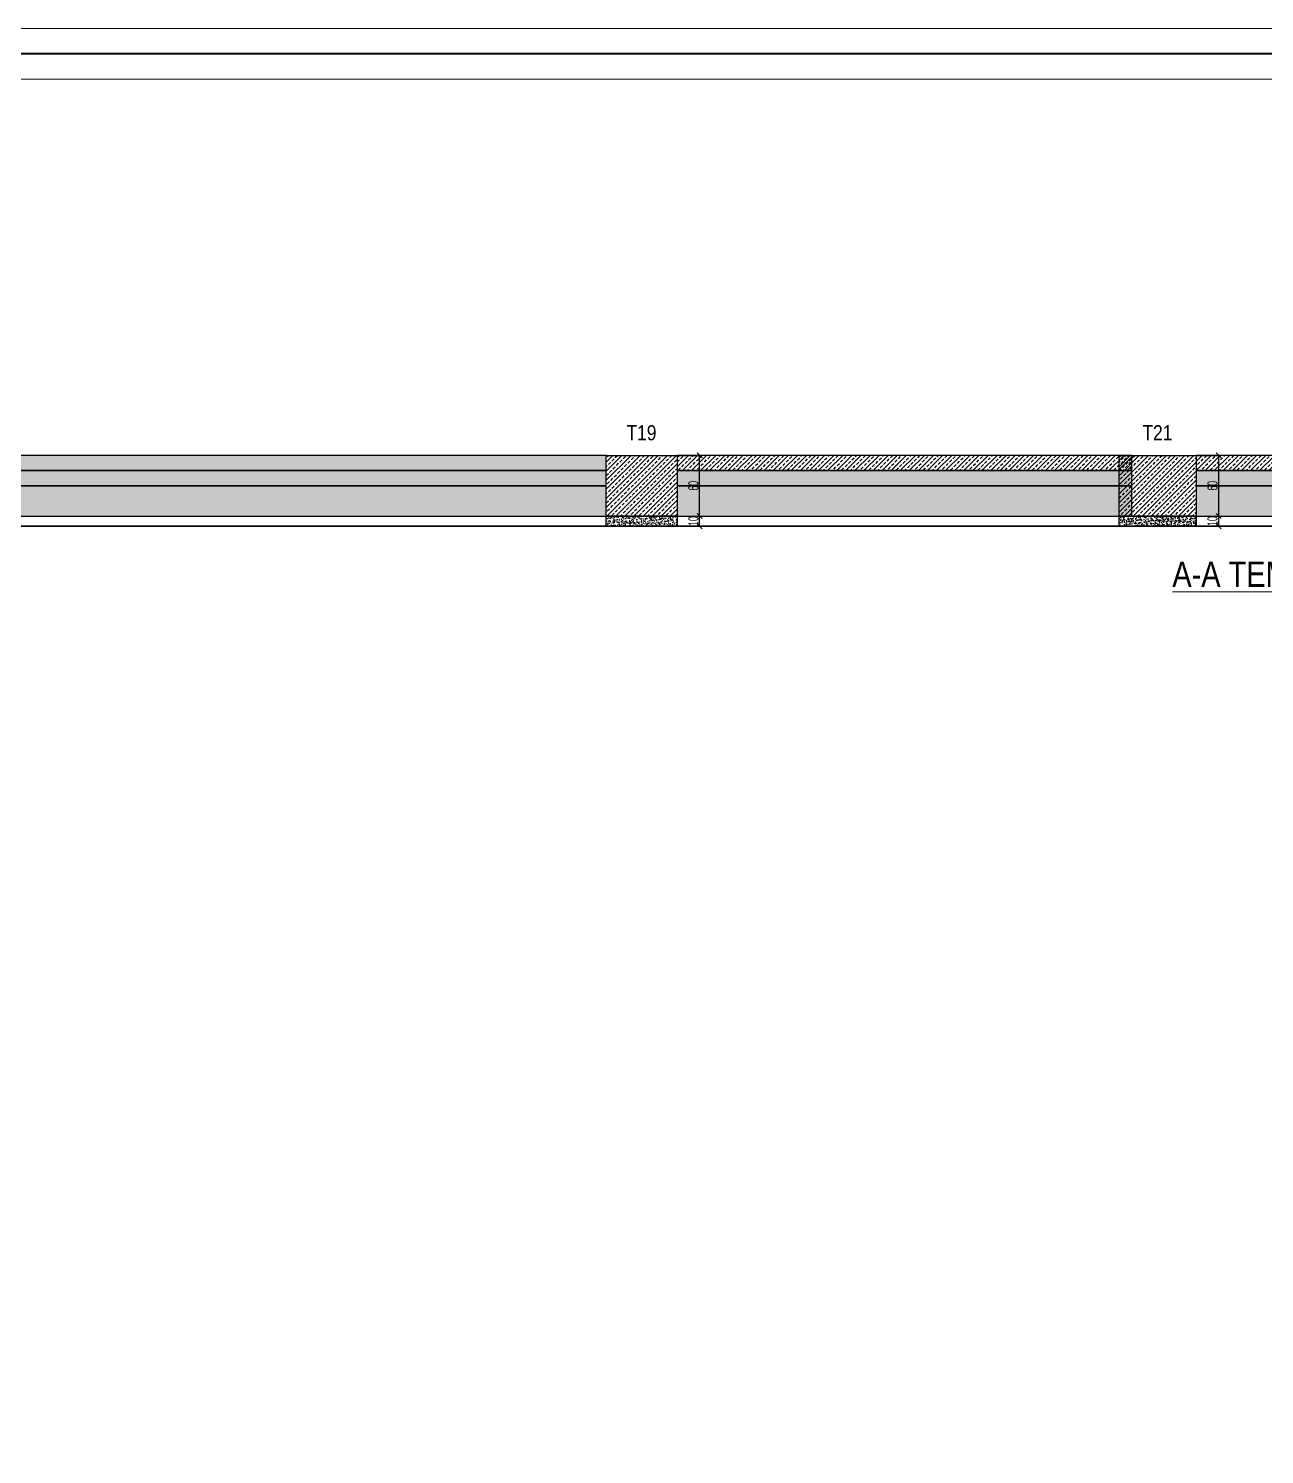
# Model space of a CAD drawing. Header units: millimetres. Extents: x -267 to 94375, y 6431 to 10838.
# Drawn here: x 3430 to 4653, y 9321 to 10732 of the extents above; entities that cross this region are included whole.
import ezdxf

# ---------------------------------------------------------------- set-up
doc = ezdxf.new("R2010")
doc.units = ezdxf.units.MM
doc.header["$LTSCALE"] = 0.0001
for name, color, linetype, lineweight in [('AKS OLCU (BEYKENT)', 200, 'Continuous', 20), ('KESIT ISMI (BEYKENT)', 6, 'Continuous', 20), ('OLCU (BEYKENT)', 14, 'Continuous', 20), ('SHEETSUMMARY-50', 152, 'Continuous', 20), ('SheetView', 40, 'Continuous', 20), ('SheetViewOut', 231, 'Continuous', 20), ('TARAMA (BEYKENT)', 252, 'Continuous', 25), ('TEMEL (BEYKENT)', 2, 'Continuous', 35), ('TEMEL ISMI (BEYKENT)', 40, 'Continuous', 20), ('ZEMIN (BEYKENT)', 44, 'Continuous', 35)]:
    doc.layers.add(name, color=color, linetype=linetype, lineweight=lineweight)
doc.styles.add('DSMOLC-50', font='bahnschrift light condensed', dxfattribs={"width": 0.75, "height": 10})
doc.styles.add('YAZI (BEYKENT)', font='')
doc.styles.get('YAZI (BEYKENT)').set_extended_font_data('Bahnschrift Light Condensed')
doc.dimstyles.new('DSMOLC-50', dxfattribs={"dimtxt": 10, "dimasz": 5, "dimexe": 2, "dimexo": 2, "dimgap": 1, "dimtad": 1, "dimdec": 1, "dimrnd": 0.5, "dimzin": 12, "dimdsep": 46, "dimtxsty": 'DSMOLC-50', "dimblk": 'OBLIQUE', "dimblk1": 'OBLIQUE', "dimblk2": 'OBLIQUE', "dimcen": 0, "dimclrt": 7, "dimadec": 0, "dimazin": 0, "dimtfac": 1, "dimtdec": 4, "dimtix": 1, "dimtmove": 2, "dimatfit": 3, "dimfxl": 1, "dimtzin": 0, "dimarcsym": 0})
pattern_1 = [(45, (404.937, 6284.047), (-4.490128, 4.490128), []), (45, (409.427, 6284.047), (-4.490128, 4.490128), [3.175, -1.5875])]
pattern_2 = [(50, (404.937, 6284.047), (5.46554, -0.4781726), [0.5715, -6.2865]), (355, (404.937, 6284.047), (-1.0573026, 5.7317054), [0.4572, -5.0292175]), (100.45144, (405.3926, 6284.007), (4.4082374, 5.2535326), [0.4857, -5.3427073]), (46.1842, (404.937, 6285.571), (8.132371, -1.26127), [0.85725, -9.42975]), (96.63556, (405.615, 6285.466), (7.122124, 7.422784), [0.728551, -8.014068]), (351.18415, (404.937, 6285.571), (7.122124, 7.422784), [0.685799, -7.543792]), (21, (405.699, 6285.19), (4.5484317, -3.067956), [0.5715, -6.2865]), (326, (405.699, 6285.19), (1.854061, 5.525639), [0.4572, -5.0292]), (71.45144, (406.078, 6284.934), (6.4024926, 2.457683), [0.4857, -5.342698]), (37.5, (404.9371, 6284.0469), (0.0926581, 2.53665117), [0, -4.96824, 0, -5.1054, 0, -5.04825]), (7.5, (404.937, 6284.047), (2.0045899, 3.0054172), [0, -2.91084, 0, -4.85394, 0, -1.92405]), (327.5, (403.2379, 6284.0469), (4.06771786, -0.1718623), [0, -1.905, 0, -5.9436, 0, -7.8867]), (317.5, (402.476, 6284.047), (4.4438754, 0.7627947), [0, -2.4765, 0, -3.94716, 0, -5.6007])]

# ---------------------------------------------------------------- blocks, each defined once
blk = doc.blocks.new('*U43')
at = {"layer": 'TARAMA (BEYKENT)', "lineweight": -3}
h = blk.add_hatch(dxfattribs=at)
h.set_pattern_fill('ANSI33', color=256, style=0)
h.set_pattern_definition([(45, (-1246.6137, -3799.726), (-4.490128, 4.490128), []), (45, (-1242.1235, -3799.726), (-4.490128, 4.490128), [3.175, -1.5875])])
h.paths.add_polyline_path([(0, 0), (0, -15), (626.5, -15), (626.5, 0)])
h = blk.add_hatch(dxfattribs=at)
h.set_pattern_fill('AR-CONC', color=256, scale=0.05, style=0)
h.set_pattern_definition([(50, (-1246.614, -3789.726), (9.109233, -0.796954), [0.9525, -10.4775]), (355, (-1246.614, -3789.726), (-1.762171, 9.552842), [0.762, -8.38203]), (100.45144, (-1245.855, -3789.793), (7.347062, 8.755888), [0.8095, -8.904512]), (46.1842, (-1246.614, -3787.186), (13.553952, -2.102116), [1.42875, -15.71625]), (96.63556, (-1245.484, -3787.361), (11.870207, 12.371306), [1.21425, -13.35678]), (351.18415, (-1246.614, -3787.186), (11.870207, 12.371306), [1.143, -12.572987]), (21, (-1245.344, -3787.821), (7.58072, -5.11326), [0.9525, -10.4775]), (326, (-1245.344, -3787.821), (3.090101, 9.209398), [0.762, -8.382]), (71.45144, (-1244.712, -3788.247), (10.670821, 4.096138), [0.8095, -8.904497]), (37.5, (-1246.6137, -3789.7262), (0.1544302, 4.227752), [0, -8.2804, 0, -8.509, 0, -8.41375]), (7.5, (-1246.6137, -3789.726), (3.340983, 5.0090287), [0, -4.8514, 0, -8.0899, 0, -3.20675]), (327.5, (-1249.4458, -3789.7262), (6.7795298, -0.2864372), [0, -3.175, 0, -9.906, 0, -13.1445]), (317.5, (-1250.716, -3789.726), (7.406459, 1.2713246), [0, -4.1275, 0, -6.5786, 0, -9.3345])])
h.paths.add_polyline_path([(0, -15), (0, -30), (626.5, -30), (626.5, -15)])
h = blk.add_hatch(dxfattribs=at)
h.set_pattern_fill('EARTH', color=256, angle=45, style=0)
h.set_pattern_definition([(45, (-1246.6137, -3799.726), (0, 8.980256), [6.35, -6.35]), (45, (-1248.2975, -3798.0424), (0, 8.980256), [6.35, -6.35]), (45, (-1249.981, -3796.3586), (0, 8.980256), [6.35, -6.35]), (135, (-1249.981, -3795.236), (-8.980256, 0), [6.35, -6.35]), (135, (-1248.2975, -3793.552), (-8.980256, 0), [6.35, -6.35]), (135, (-1246.6137, -3791.8685), (-8.980256, 0), [6.35, -6.35])])
h.paths.add_polyline_path([(0, -30), (0, -60), (626.5, -60), (626.5, -30)])
at = {"layer": 'TARAMA (BEYKENT)', "lineweight": -3, "transparency": 33554483, "flags": 128}
for points in [[(0, -15), (0, -30), (626.5, -30), (626.5, -15)], [(0, -30), (0, -60), (626.5, -60), (626.5, -30)]]:
    blk.add_lwpolyline(points, close=True, dxfattribs=at)
at = {"layer": 'TEMEL (BEYKENT)', "lineweight": -3, "flags": 128}
blk.add_lwpolyline([(0, 0), (0, -15), (626.5, -15), (626.5, 0)], close=True, dxfattribs=at)
blk = doc.blocks.new('*U4')
at = {"layer": 'TARAMA (BEYKENT)', "lineweight": -3}
h = blk.add_hatch(dxfattribs=at)
h.set_pattern_fill('ANSI33', color=256, style=0)
h.set_pattern_definition([(45, (-1423.0236, -3799.726), (-4.490128, 4.490128), []), (45, (-1418.5335, -3799.726), (-4.490128, 4.490128), [3.175, -1.5875])])
h.paths.add_polyline_path([(0, 0), (0, -15), (450.1, -15), (450.1, 0)])
h = blk.add_hatch(dxfattribs=at)
h.set_pattern_fill('AR-CONC', color=256, scale=0.05, style=0)
h.set_pattern_definition([(50, (-1423.0236, -3789.726), (9.109233, -0.796954), [0.9525, -10.4775]), (355, (-1423.024, -3789.726), (-1.762171, 9.552842), [0.762, -8.38203]), (100.45144, (-1422.2645, -3789.793), (7.347062, 8.755888), [0.8095, -8.904512]), (46.1842, (-1423.024, -3787.186), (13.553952, -2.102116), [1.42875, -15.71625]), (96.63556, (-1421.894, -3787.361), (11.870207, 12.371306), [1.21425, -13.35678]), (351.18415, (-1423.024, -3787.186), (11.870207, 12.371306), [1.143, -12.572987]), (21, (-1421.7536, -3787.821), (7.58072, -5.11326), [0.9525, -10.4775]), (326, (-1421.754, -3787.821), (3.090101, 9.209398), [0.762, -8.382]), (71.45144, (-1421.122, -3788.247), (10.670821, 4.096138), [0.8095, -8.904497]), (37.5, (-1423.0236, -3789.7262), (0.1544302, 4.227752), [0, -8.2804, 0, -8.509, 0, -8.41375]), (7.5, (-1423.0236, -3789.726), (3.340983, 5.0090287), [0, -4.8514, 0, -8.0899, 0, -3.20675]), (327.5, (-1425.8557, -3789.7262), (6.7795298, -0.2864372), [0, -3.175, 0, -9.906, 0, -13.1445]), (317.5, (-1427.1257, -3789.726), (7.406459, 1.2713246), [0, -4.1275, 0, -6.5786, 0, -9.3345])])
h.paths.add_polyline_path([(0, -15), (0, -30), (450.1, -30), (450.1, -15)])
h = blk.add_hatch(dxfattribs=at)
h.set_pattern_fill('EARTH', color=256, angle=45, style=0)
h.set_pattern_definition([(45, (-1423.0236, -3799.726), (0, 8.980256), [6.35, -6.35]), (45, (-1424.7074, -3798.0424), (0, 8.980256), [6.35, -6.35]), (45, (-1426.391, -3796.3586), (0, 8.980256), [6.35, -6.35]), (135, (-1426.391, -3795.236), (-8.980256, 0), [6.35, -6.35]), (135, (-1424.7074, -3793.552), (-8.980256, 0), [6.35, -6.35]), (135, (-1423.0236, -3791.8685), (-8.980256, 0), [6.35, -6.35])])
h.paths.add_polyline_path([(0, -30), (0, -60), (450.1, -60), (450.1, -30)])
at = {"layer": 'TARAMA (BEYKENT)', "lineweight": -3, "transparency": 33554483, "flags": 128}
for points in [[(0, -15), (0, -30), (450.1, -30), (450.1, -15)], [(0, -30), (0, -60), (450.1, -60), (450.1, -30)]]:
    blk.add_lwpolyline(points, close=True, dxfattribs=at)
at = {"layer": 'TEMEL (BEYKENT)', "lineweight": -3, "flags": 128}
blk.add_lwpolyline([(0, 0), (0, -15), (450.1, -15), (450.1, 0)], close=True, dxfattribs=at)
blk = doc.blocks.new('_Oblique')
at = {"color": 0, "linetype": 'ByBlock', "lineweight": -2}
blk.add_line((-0.5, -0.5), (0.5, 0.5), dxfattribs=at)
blk = doc.blocks.new('*D24')
at = {"layer": 'DEFPOINTS', "color": 0, "lineweight": -3, "transparency": 16777216}
for p in [(4071.7, 10249.4), (4094, 10249.4), (4071.7, 10239.4)]:
    blk.add_point(p, dxfattribs=at)
at = {"layer": 'OLCU (BEYKENT)', "color": 0, "lineweight": -2, "transparency": 16777216}
for p, q in [((4073.7, 10249.4), (4096, 10249.4)), ((4094, 10239.4), (4094, 10249.4)), ((4073.7, 10239.4), (4096, 10239.4))]:
    blk.add_line(p, q, dxfattribs=at)
at = {"layer": 'OLCU (BEYKENT)', "color": 0, "lineweight": -2, "transparency": 16777216, "xscale": 5, "yscale": 5, "zscale": 5}
for p, rotation in [((4094, 10249.4), 90), ((4094, 10239.4), 270)]:
    blk.add_blockref('_Oblique', p, dxfattribs=dict(at, rotation=rotation))
at = {"layer": 'OLCU (BEYKENT)', "color": 7, "lineweight": -3, "transparency": 16777216, "insert": (4087.9, 10244.4), "char_height": 10, "attachment_point": 5, "rotation": 90, "style": 'DSMOLC-50'}
blk.add_mtext('10', dxfattribs=at)
blk = doc.blocks.new('*D25')
at = {"layer": 'DEFPOINTS', "color": 0, "lineweight": -3, "transparency": 16777216}
for p in [(4071.7, 10309.4), (4094, 10309.4), (4071.7, 10249.4)]:
    blk.add_point(p, dxfattribs=at)
at = {"layer": 'OLCU (BEYKENT)', "color": 0, "lineweight": -2, "transparency": 16777216}
for p, q in [((4073.7, 10309.4), (4096, 10309.4)), ((4094, 10249.4), (4094, 10309.4)), ((4073.7, 10249.4), (4096, 10249.4))]:
    blk.add_line(p, q, dxfattribs=at)
at = {"layer": 'OLCU (BEYKENT)', "color": 0, "lineweight": -2, "transparency": 16777216, "xscale": 5, "yscale": 5, "zscale": 5}
for p, rotation in [((4094, 10309.4), 90), ((4094, 10249.4), 270)]:
    blk.add_blockref('_Oblique', p, dxfattribs=dict(at, rotation=rotation))
at = {"layer": 'OLCU (BEYKENT)', "color": 7, "lineweight": -3, "transparency": 16777216, "insert": (4087.9, 10279.4), "char_height": 10, "attachment_point": 5, "rotation": 90, "style": 'DSMOLC-50'}
blk.add_mtext('60', dxfattribs=at)
blk = doc.blocks.new('*U42')
at = {"layer": 'TARAMA (BEYKENT)', "lineweight": -3}
h = blk.add_hatch(dxfattribs=at)
h.set_pattern_fill('ANSI33', color=256, style=0)
h.set_pattern_definition([(45, (-1408.6805, -3799.726), (-4.490128, 4.490128), []), (45, (-1404.1904, -3799.726), (-4.490128, 4.490128), [3.175, -1.5875])])
h.paths.add_polyline_path([(0, 0), (0, -15), (464.4, -15), (464.4, 0)])
h = blk.add_hatch(dxfattribs=at)
h.set_pattern_fill('AR-CONC', color=256, scale=0.05, style=0)
h.set_pattern_definition([(50, (-1408.6805, -3789.726), (9.109233, -0.796954), [0.9525, -10.4775]), (355, (-1408.6805, -3789.726), (-1.762171, 9.552842), [0.762, -8.38203]), (100.45144, (-1407.921, -3789.793), (7.347062, 8.755888), [0.8095, -8.904512]), (46.1842, (-1408.68, -3787.186), (13.553952, -2.102116), [1.42875, -15.71625]), (96.63556, (-1407.551, -3787.361), (11.870207, 12.371306), [1.21425, -13.35678]), (351.18415, (-1408.68, -3787.186), (11.870207, 12.371306), [1.143, -12.572987]), (21, (-1407.4105, -3787.821), (7.58072, -5.11326), [0.9525, -10.4775]), (326, (-1407.4105, -3787.821), (3.090101, 9.209398), [0.762, -8.382]), (71.45144, (-1406.779, -3788.247), (10.670821, 4.096138), [0.8095, -8.904497]), (37.5, (-1408.6805, -3789.7262), (0.1544302, 4.227752), [0, -8.2804, 0, -8.509, 0, -8.41375]), (7.5, (-1408.6805, -3789.726), (3.340983, 5.0090287), [0, -4.8514, 0, -8.0899, 0, -3.20675]), (327.5, (-1411.5126, -3789.7262), (6.7795298, -0.2864372), [0, -3.175, 0, -9.906, 0, -13.1445]), (317.5, (-1412.7826, -3789.726), (7.406459, 1.2713246), [0, -4.1275, 0, -6.5786, 0, -9.3345])])
h.paths.add_polyline_path([(0, -15), (0, -30), (464.4, -30), (464.4, -15)])
h = blk.add_hatch(dxfattribs=at)
h.set_pattern_fill('EARTH', color=256, angle=45, style=0)
h.set_pattern_definition([(45, (-1408.6805, -3799.726), (0, 8.980256), [6.35, -6.35]), (45, (-1410.364, -3798.0424), (0, 8.980256), [6.35, -6.35]), (45, (-1412.048, -3796.3586), (0, 8.980256), [6.35, -6.35]), (135, (-1412.048, -3795.236), (-8.980256, 0), [6.35, -6.35]), (135, (-1410.364, -3793.552), (-8.980256, 0), [6.35, -6.35]), (135, (-1408.6805, -3791.8685), (-8.980256, 0), [6.35, -6.35])])
h.paths.add_polyline_path([(0, -30), (0, -60), (464.4, -60), (464.4, -30)])
at = {"layer": 'TARAMA (BEYKENT)', "lineweight": -3, "transparency": 33554483, "flags": 128}
for points in [[(0, -15), (0, -30), (464.4, -30), (464.4, -15)], [(0, -30), (0, -60), (464.4, -60), (464.4, -30)]]:
    blk.add_lwpolyline(points, close=True, dxfattribs=at)
at = {"layer": 'TEMEL (BEYKENT)', "lineweight": -3, "flags": 128}
blk.add_lwpolyline([(0, 0), (0, -15), (464.4, -15), (464.4, 0)], close=True, dxfattribs=at)
blk = doc.blocks.new('*D26')
at = {"layer": 'DEFPOINTS', "color": 0, "lineweight": -3, "transparency": 16777216}
for p in [(4585.3, 10249.4), (4607.6, 10249.4), (4585.3, 10239.4)]:
    blk.add_point(p, dxfattribs=at)
at = {"layer": 'OLCU (BEYKENT)', "color": 0, "lineweight": -2, "transparency": 16777216}
for p, q in [((4587.3, 10249.4), (4609.6, 10249.4)), ((4607.6, 10239.4), (4607.6, 10249.4)), ((4587.3, 10239.4), (4609.6, 10239.4))]:
    blk.add_line(p, q, dxfattribs=at)
at = {"layer": 'OLCU (BEYKENT)', "color": 0, "lineweight": -2, "transparency": 16777216, "xscale": 5, "yscale": 5, "zscale": 5}
for p, rotation in [((4607.6, 10249.4), 90), ((4607.6, 10239.4), 270)]:
    blk.add_blockref('_Oblique', p, dxfattribs=dict(at, rotation=rotation))
at = {"layer": 'OLCU (BEYKENT)', "color": 7, "lineweight": -3, "transparency": 16777216, "insert": (4601.5, 10244.4), "char_height": 10, "attachment_point": 5, "rotation": 90, "style": 'DSMOLC-50'}
blk.add_mtext('10', dxfattribs=at)
blk = doc.blocks.new('*D27')
at = {"layer": 'DEFPOINTS', "color": 0, "lineweight": -3, "transparency": 16777216}
for p in [(4585.3, 10309.4), (4607.6, 10309.4), (4585.3, 10249.4)]:
    blk.add_point(p, dxfattribs=at)
at = {"layer": 'OLCU (BEYKENT)', "color": 0, "lineweight": -2, "transparency": 16777216}
for p, q in [((4587.3, 10309.4), (4609.6, 10309.4)), ((4607.6, 10249.4), (4607.6, 10309.4)), ((4587.3, 10249.4), (4609.6, 10249.4))]:
    blk.add_line(p, q, dxfattribs=at)
at = {"layer": 'OLCU (BEYKENT)', "color": 0, "lineweight": -2, "transparency": 16777216, "xscale": 5, "yscale": 5, "zscale": 5}
for p, rotation in [((4607.6, 10309.4), 90), ((4607.6, 10249.4), 270)]:
    blk.add_blockref('_Oblique', p, dxfattribs=dict(at, rotation=rotation))
at = {"layer": 'OLCU (BEYKENT)', "color": 7, "lineweight": -3, "transparency": 16777216, "insert": (4601.5, 10279.4), "char_height": 10, "attachment_point": 5, "rotation": 90, "style": 'DSMOLC-50'}
blk.add_mtext('60', dxfattribs=at)
blk = doc.blocks.new('*D96')
at = {"layer": 'AKS OLCU (BEYKENT)', "color": 0, "lineweight": -2, "transparency": 16777216}
for p, q in [((4033, 8083.9), (5162.8, 9965.7)), ((5164.5, 9964.7), (5161.1, 9966.7)), ((4034.7, 8082.8), (4031.3, 8084.9))]:
    blk.add_line(p, q, dxfattribs=at)
at = {"layer": 'DEFPOINTS', "color": 0, "lineweight": -3, "transparency": 16777216}
for p in [(5162.8, 9965.7), (5166.2, 9963.6), (4036.4, 8081.8)]:
    blk.add_point(p, dxfattribs=at)
at = {"layer": 'AKS OLCU (BEYKENT)', "color": 0, "lineweight": -2, "transparency": 16777216, "xscale": 5, "yscale": 5, "zscale": 5}
for p, rotation in [((5162.8, 9965.7), 59.02005445011145), ((4033, 8083.9), 239.0200544501114)]:
    blk.add_blockref('_Oblique', p, dxfattribs=dict(at, rotation=rotation))
at = {"layer": 'AKS OLCU (BEYKENT)', "color": 7, "transparency": 16777216, "insert": (4592.7, 9027.9), "char_height": 10, "attachment_point": 5, "rotation": 59.0201, "style": 'DSMOLC-50'}
blk.add_mtext('2195', dxfattribs=at)

msp = doc.modelspace()

# ---------------------------------------------------------------- hatches: boundary and pattern name
at = {"layer": 'TARAMA (BEYKENT)', "lineweight": -3}
h = msp.add_hatch(dxfattribs=at)
h.set_pattern_fill('ANSI33', color=256, style=0)
h.set_pattern_definition(pattern_1)
h.paths.add_polyline_path([(4001.67, 10309.37), (4071.67, 10309.37), (4071.67, 10249.37), (4001.67, 10249.37)])
h = msp.add_hatch(dxfattribs=at)
h.set_pattern_fill('ANSI33', color=256, style=0)
h.set_pattern_definition(pattern_1)
h.paths.add_polyline_path([(4508.97, 10309.37), (4585.33, 10309.37), (4585.33, 10249.37), (4508.97, 10249.37)])
h = msp.add_hatch(dxfattribs=at)
h.set_pattern_fill('AR-CONC', color=256, scale=0.03, style=0)
h.set_pattern_definition(pattern_2)
h.paths.add_polyline_path([(4071.67, 10249.37), (4071.67, 10239.37), (4001.67, 10239.37), (4001.67, 10249.37)])
h = msp.add_hatch(dxfattribs=at)
h.set_pattern_fill('AR-CONC', color=256, scale=0.03, style=0)
h.set_pattern_definition(pattern_2)
h.paths.add_polyline_path([(4585.33, 10249.37), (4585.33, 10239.37), (4508.97, 10239.37), (4508.97, 10249.37)])

# ---------------------------------------------------------------- linework, layer by layer
at = {"layer": 'SHEETSUMMARY-50', "const_width": 2, "flags": 128}
msp.add_lwpolyline([(857.59, 6556.81), (8913.61, 6556.81), (8913.61, 10706.81), (857.59, 10706.81)], close=True, dxfattribs=at)
at = {"layer": 'SheetView'}
msp.add_lwpolyline([(882.59, 6581.81), (8288.61, 6581.81), (8288.61, 10681.81), (882.59, 10681.81)], close=True, dxfattribs=at)
at = {"layer": 'SheetViewOut'}
msp.add_lwpolyline([(832.59, 6531.81), (8938.61, 6531.81), (8938.61, 10731.81), (832.59, 10731.81)], close=True, dxfattribs=at)
at = {"layer": 'TEMEL (BEYKENT)', "lineweight": -3, "flags": 128}
for points in [[(4001.67, 10309.37), (4071.67, 10309.37), (4071.67, 10249.37), (4001.67, 10249.37)], [(4508.97, 10309.37), (4585.33, 10309.37), (4585.33, 10249.37), (4508.97, 10249.37)], [(4071.67, 10249.37), (4071.67, 10239.37), (4001.67, 10239.37), (4001.67, 10249.37)], [(4585.33, 10249.37), (4585.33, 10239.37), (4508.97, 10239.37), (4508.97, 10249.37)]]:
    msp.add_lwpolyline(points, close=True, dxfattribs=at)
at = {"layer": 'ZEMIN (BEYKENT)'}
msp.add_line((1501.67, 10239.37), (7921.76, 10239.37), dxfattribs=at)

# ---------------------------------------------------------------- block references
at = {"layer": 'TARAMA (BEYKENT)', "lineweight": -3}
for name, p in [('*U43', (3375.16, 10309.37)), ('*U4', (4071.67, 10309.37)), ('*U42', (4585.33, 10309.37))]:
    msp.add_blockref(name, p, dxfattribs=at)

# ---------------------------------------------------------------- texts
at = {"layer": 'KESIT ISMI (BEYKENT)', "style": 'YAZI (BEYKENT)'}
msp.add_text('%%UA-A TEMEL KESITI  (1/50)', height=25, dxfattribs=at).set_placement((4561.72, 10179.37))
at = {"layer": 'TEMEL ISMI (BEYKENT)', "style": 'YAZI (BEYKENT)'}
for s, p in [('T19', (4021.67, 10324.37)), ('T21', (4532.15, 10324.37))]:
    msp.add_text(s, height=15, dxfattribs=at).set_placement(p)

# ---------------------------------------------------------------- dimensions: what is measured, and where the dimension line sits
at = {"layer": 'AKS OLCU (BEYKENT)'}
dim = msp.add_linear_dim(base=(5162.81, 9965.7), p1=(4036.41, 8081.81), p2=(5166.24, 9963.64), angle=59.02005, dimstyle='DSMOLC-50', dxfattribs=at)
dim.commit()
dim.dimension.update_dxf_attribs({"geometry": '*D96', "text_midpoint": (4592.66, 9027.92)})
at = {"layer": 'OLCU (BEYKENT)', "lineweight": -3}
for base, p1, p2, picture, middle in [((4093.97, 10309.37), (4071.67, 10249.37), (4071.67, 10309.37), '*D25', (4087.86, 10279.37)), ((4607.63, 10309.37), (4585.33, 10249.37), (4585.33, 10309.37), '*D27', (4601.52, 10279.37)), ((4093.97, 10249.37), (4071.67, 10239.37), (4071.67, 10249.37), '*D24', (4087.86, 10244.37)), ((4607.63, 10249.37), (4585.33, 10239.37), (4585.33, 10249.37), '*D26', (4601.52, 10244.37))]:
    dim = msp.add_linear_dim(base=base, p1=p1, p2=p2, angle=90, dimstyle='DSMOLC-50', dxfattribs=at)
    dim.commit()
    dim.dimension.update_dxf_attribs({"geometry": picture, "text_midpoint": middle})

doc.saveas('drawing.dxf')
